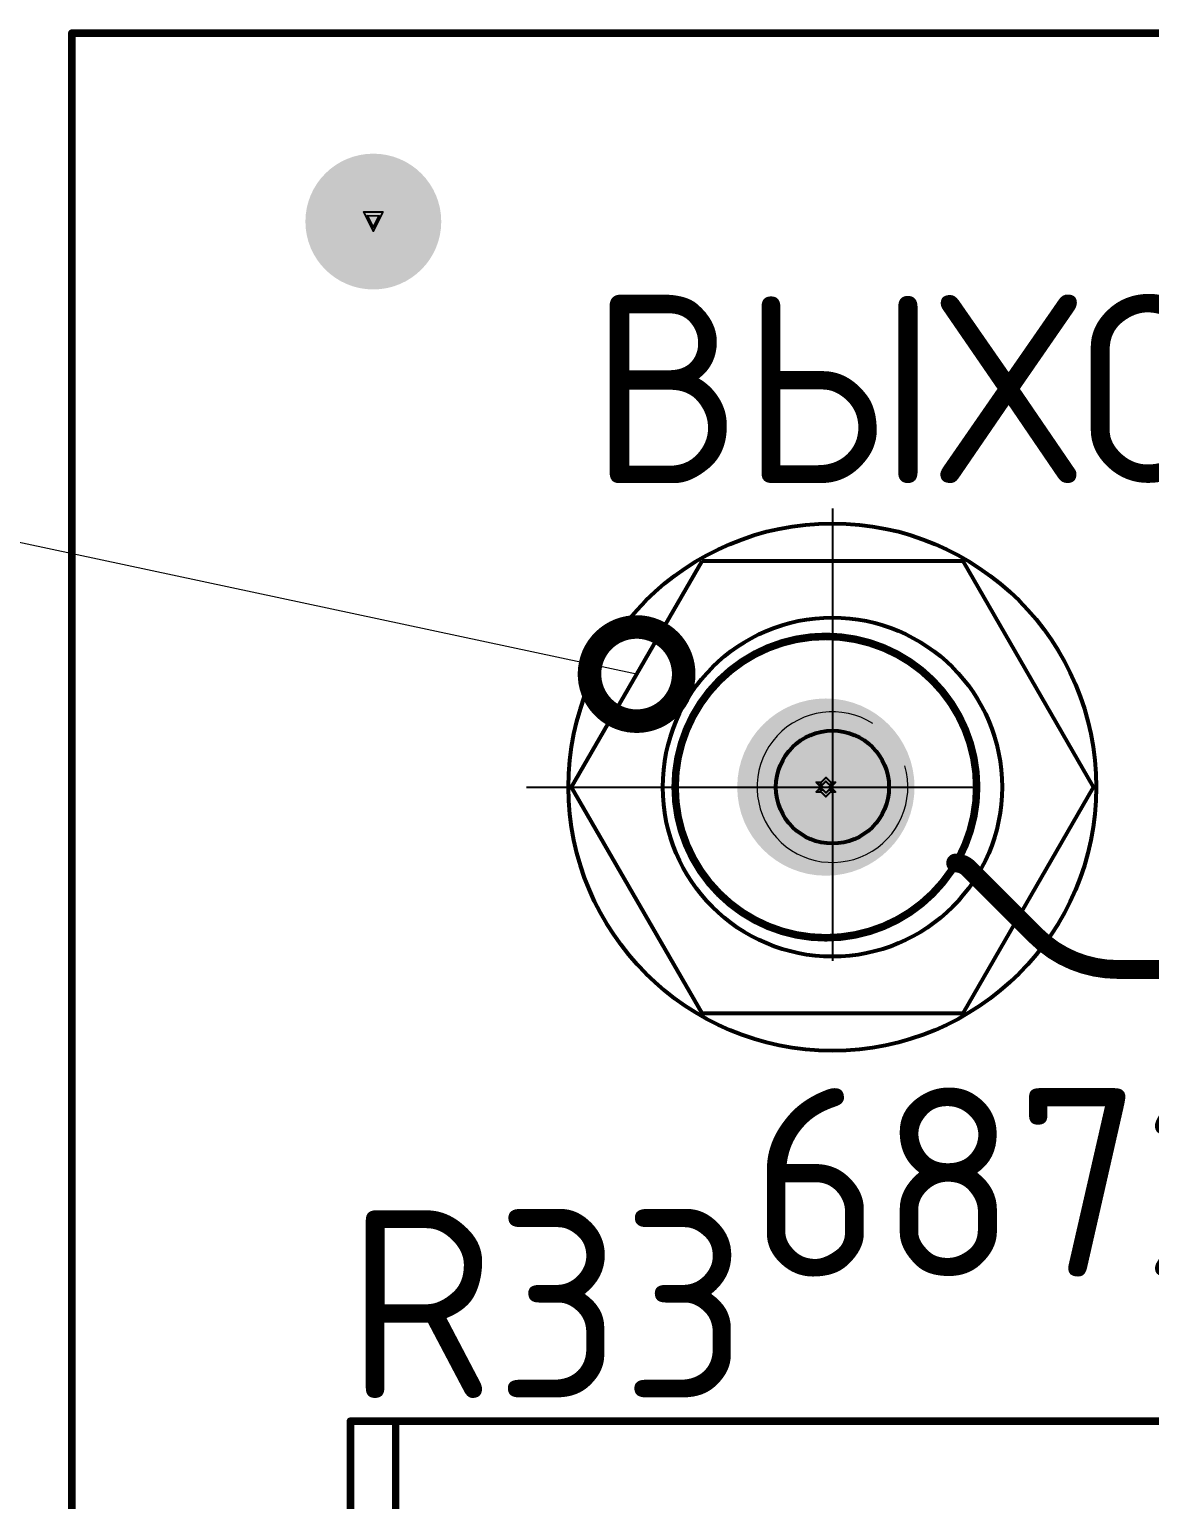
# Model space of a CAD drawing. Header units: millimetres. Extents: x 3219 to 51106, y -14166 to 2063.
# Drawn here: x 5515.35 to 5545.07, y 1951.44 to 1990.46 of the extents above; entities that cross this region are included whole.
import ezdxf

# ---------------------------------------------------------------- set-up
doc = ezdxf.new("R2010")
doc.units = ezdxf.units.MM
doc.linetypes.add('ACAD_ISO10W100', pattern=[18, 12, -3, 0, -3])
doc.layers.get('0').update_dxf_attribs({"lineweight": 53})
for name, color, linetype, lineweight in [('1', 1, 'Continuous', 18), ('Оси', 3, 'ACAD_ISO10W100', 25), ('Размеры', 2, 'Continuous', 18)]:
    doc.layers.add(name, color=color, linetype=linetype, lineweight=lineweight)
for name, color, linetype in [('Bottom Layer', 5, 'Continuous'), ('Bottom Solder', 6, 'Continuous'), ('Drill Drawing', 1, 'Continuous'), ('Mechanical 1', 6, 'Continuous'), ('Multi-Layer', 9, 'Continuous'), ('Top 3D Body', 76, 'Continuous'), ('Top Layer', 1, 'Continuous'), ('Top Overlay', 2, 'Continuous'), ('Top Solder', 216, 'Continuous')]:
    doc.layers.add(name, color=color, linetype=linetype)
doc.styles.add('Arial', font='arial.ttf', dxfattribs={"height": 3})
doc.styles.add('GOST type B', font='GOST_B.TTF', dxfattribs={"height": 3.5})
doc.dimstyles.new('Arial', dxfattribs={"dimscale": 0, "dimtxt": 3, "dimasz": 3, "dimexe": 2, "dimexo": 0, "dimgap": 2, "dimtad": 1, "dimtoh": 1, "dimdec": 1, "dimrnd": 0.1, "dimzin": 9, "dimtxsty": 'Arial', "dimblk": 'OPEN', "dimcen": -3, "dimdle": 1.25, "dimclrd": 256, "dimclre": 256, "dimclrt": 256, "dimadec": 1, "dimazin": 2, "dimtfac": 1, "dimtdec": 1, "dimtmove": 0, "dimatfit": 3, "dimldrblk": 'DOTSMALL', "dimfxl": 2, "dimtvp": 1.5, "dimtolj": 1, "dimtzin": 1, "dimlwd": -1, "dimarcsym": 0})

# ---------------------------------------------------------------- blocks, each defined once
blk = doc.blocks.new('R1_32_1__140_0210__62')
at = {"layer": 'Bottom Layer'}
h = blk.add_hatch(color=5, dxfattribs=at)
edge = h.paths.add_edge_path()
edge.add_arc((-16.25, 0), 1.25, 0, 360)
h = blk.add_hatch(color=5, dxfattribs=at)
edge = h.paths.add_edge_path()
edge.add_arc((16.25, 0), 1.25, 0, 360)
at = {"layer": 'Bottom Solder'}
h = blk.add_hatch(color=6, dxfattribs=at)
edge = h.paths.add_edge_path()
edge.add_arc((-16.25, 0), 1.352, 0, 360)
h = blk.add_hatch(color=6, dxfattribs=at)
edge = h.paths.add_edge_path()
edge.add_arc((16.25, 0), 1.352, 0, 360)
at = {"layer": 'Multi-Layer'}
h = blk.add_hatch(color=9, dxfattribs=at)
edge = h.paths.add_edge_path()
edge.add_arc((-16.25, 0), 1.25, 0, 360)
h = blk.add_hatch(color=9, dxfattribs=at)
edge = h.paths.add_edge_path()
edge.add_arc((16.25, 0), 1.25, 0, 360)
at = {"layer": 'Top Layer'}
h = blk.add_hatch(color=1, dxfattribs=at)
edge = h.paths.add_edge_path()
edge.add_arc((-16.25, 0), 1.25, 0, 360)
h = blk.add_hatch(color=1, dxfattribs=at)
edge = h.paths.add_edge_path()
edge.add_arc((16.25, 0), 1.25, 0, 360)
at = {"layer": 'Top Solder'}
h = blk.add_hatch(color=216, dxfattribs=at)
edge = h.paths.add_edge_path()
edge.add_arc((-16.25, 0), 1.352, 0, 360)
h = blk.add_hatch(color=216, dxfattribs=at)
edge = h.paths.add_edge_path()
edge.add_arc((16.25, 0), 1.352, 0, 360)
at = {"layer": 'Top 3D Body'}
for points in [[(-16.649, 4.296, 0.2, 0.2, 0), (16.649, 4.296, 0.2, 0.2, 0)], [(-16.649, 4.296, 0.2, 0.2, 0), (-16.649, -4.295, 0.2, 0.2, 0)], [(16.649, -4.295, 0.2, 0.2, 0), (16.649, 4.296, 0.2, 0.2, 0)], [(-16.649, -4.295, 0.2, 0.2, 0), (16.649, -4.295, 0.2, 0.2, 0)]]:
    blk.add_lwpolyline(points, format="xyseb", dxfattribs=at)
for points in [[(-16.699, 4.296, 0.1, 0.1, 1), (-16.599, 4.296, 0.1, 0.1, 1)], [(-16.699, 4.296, 0.1, 0.1, 1), (-16.599, 4.296, 0.1, 0.1, 1)], [(16.599, 4.296, 0.1, 0.1, 1), (16.699, 4.296, 0.1, 0.1, 1)], [(16.599, 4.296, 0.1, 0.1, 1), (16.699, 4.296, 0.1, 0.1, 1)], [(-16.699, -4.295, 0.1, 0.1, 1), (-16.599, -4.295, 0.1, 0.1, 1)], [(-16.699, -4.295, 0.1, 0.1, 1), (-16.599, -4.295, 0.1, 0.1, 1)], [(16.599, -4.295, 0.1, 0.1, 1), (16.699, -4.295, 0.1, 0.1, 1)], [(16.599, -4.295, 0.1, 0.1, 1), (16.699, -4.295, 0.1, 0.1, 1)]]:
    blk.add_lwpolyline(points, format="xyseb", close=True, dxfattribs=at)
at = {"layer": 'Top Overlay'}
for points in [[(-17.85, 4.296, 0.2, 0.2, 0), (-17.85, -4.295, 0.2, 0.2, 0)], [(-17.85, 4.296, 0.2, 0.2, 0), (17.85, 4.296, 0.2, 0.2, 0)], [(17.85, 4.296, 0.2, 0.2, 0), (17.85, -4.295, 0.2, 0.2, 0)], [(-17.85, -4.295, 0.2, 0.2, 0), (17.85, -4.295, 0.2, 0.2, 0)]]:
    blk.add_lwpolyline(points, format="xyseb", dxfattribs=at)
for points in [[(-17.9, 4.296, 0.1, 0.1, 1), (-17.8, 4.296, 0.1, 0.1, 1)], [(-17.9, 4.296, 0.1, 0.1, 1), (-17.8, 4.296, 0.1, 0.1, 1)], [(17.8, 4.296, 0.1, 0.1, 1), (17.9, 4.296, 0.1, 0.1, 1)], [(17.8, 4.296, 0.1, 0.1, 1), (17.9, 4.296, 0.1, 0.1, 1)], [(-17.9, -4.295, 0.1, 0.1, 1), (-17.8, -4.295, 0.1, 0.1, 1)], [(-17.9, -4.295, 0.1, 0.1, 1), (-17.8, -4.295, 0.1, 0.1, 1)], [(17.8, -4.295, 0.1, 0.1, 1), (17.9, -4.295, 0.1, 0.1, 1)], [(17.8, -4.295, 0.1, 0.1, 1), (17.9, -4.295, 0.1, 0.1, 1)]]:
    blk.add_lwpolyline(points, format="xyseb", close=True, dxfattribs=at)
blk = doc.blocks.new('A$C66CF5AB5')
blk.add_lwpolyline([(-3.464, 6), (-6.928, 0), (-3.464, -6), (3.464, -6), (6.928, 0), (3.464, 6)], close=True)
for radius in [7, 4.5, 1.5]:
    blk.add_circle((0, 0), radius)
at = {"layer": '1'}
blk.add_arc((0, 0), 2, 57.6157, 16.3763, dxfattribs=at)
at = {"layer": 'Оси'}
for p, q in [((0, 7.392), (0, -6.871)), ((-8.113, 0), (7.918, 0))]:
    blk.add_line(p, q, dxfattribs=at)
blk = doc.blocks.new('_DotSmall')
at = {"color": 0, "linetype": 'ByBlock', "const_width": 0.5}
blk.add_lwpolyline([(-0.0625, 0, 1), (0.0625, 0, 1)], format="xyb", close=True, dxfattribs=at)
blk = doc.blocks.new('_Open')
at = {"color": 0, "linetype": 'ByBlock', "lineweight": -2}
for p, q in [((-1, 0.1667), (0, 0)), ((-1, -0.1667), (0, 0)), ((0, 0), (-1, 0))]:
    blk.add_line(p, q, dxfattribs=at)

msp = doc.modelspace()

# ---------------------------------------------------------------- hatches: boundary and pattern name
at = {"layer": 'Bottom Layer'}
h = msp.add_hatch(color=5, dxfattribs=at)
edge = h.paths.add_edge_path()
edge.add_arc((5524.479, 1985.358), 1.7, 0, 360)
h = msp.add_hatch(color=5, dxfattribs=at)
edge = h.paths.add_edge_path()
edge.add_arc((5536.486, 1970.348), 2.25, 0, 360)
at = {"layer": 'Bottom Solder'}
h = msp.add_hatch(color=6, dxfattribs=at)
edge = h.paths.add_edge_path()
edge.add_arc((5524.479, 1985.358), 1.802, 0, 360)
h = msp.add_hatch(color=6, dxfattribs=at)
edge = h.paths.add_edge_path()
edge.add_arc((5536.486, 1970.348), 2.352, 0, 360)
at = {"layer": 'Multi-Layer'}
h = msp.add_hatch(color=9, dxfattribs=at)
edge = h.paths.add_edge_path()
edge.add_arc((5524.479, 1985.358), 1.7, 0, 360)
h = msp.add_hatch(color=9, dxfattribs=at)
edge = h.paths.add_edge_path()
edge.add_arc((5536.486, 1970.348), 2.25, 0, 360)
at = {"layer": 'Top Layer'}
h = msp.add_hatch(color=1, dxfattribs=at)
edge = h.paths.add_edge_path()
edge.add_arc((5524.479, 1985.358), 1.7, 0, 360)
h = msp.add_hatch(color=1, dxfattribs=at)
edge = h.paths.add_edge_path()
edge.add_arc((5536.486, 1970.348), 2.25, 0, 360)
at = {"layer": 'Top Solder'}
h = msp.add_hatch(color=216, dxfattribs=at)
edge = h.paths.add_edge_path()
edge.add_arc((5524.479, 1985.358), 1.802, 0, 360)
h = msp.add_hatch(color=216, dxfattribs=at)
edge = h.paths.add_edge_path()
edge.add_arc((5536.486, 1970.348), 2.352, 0, 360)

# ---------------------------------------------------------------- linework, layer by layer
at = {"layer": 'Drill Drawing'}
for points in [[(5524.225, 1985.612, 0.0508, 0.0508, 0), (5524.733, 1985.612, 0.0508, 0.0508, 0)], [(5524.225, 1985.612, 0.0508, 0.0508, 0), (5524.479, 1985.104, 0.0508, 0.0508, 0)], [(5524.326, 1985.511, 0.0508, 0.0508, 0), (5524.631, 1985.511, 0.0508, 0.0508, 0)], [(5524.326, 1985.511, 0.0508, 0.0508, 0), (5524.479, 1985.206, 0.0508, 0.0508, 0)], [(5524.479, 1985.104, 0.0508, 0.0508, 0), (5524.733, 1985.612, 0.0508, 0.0508, 0)], [(5524.479, 1985.206, 0.0508, 0.0508, 0), (5524.631, 1985.511, 0.0508, 0.0508, 0)], [(5536.359, 1970.475, 0.0508, 0.0508, 0), (5536.486, 1970.602, 0.0508, 0.0508, 0)], [(5536.486, 1970.602, 0.0508, 0.0508, 0), (5536.613, 1970.475, 0.0508, 0.0508, 0)], [(5536.232, 1970.475, 0.0508, 0.0508, 0), (5536.359, 1970.348, 0.0508, 0.0508, 0)], [(5536.232, 1970.475, 0.0508, 0.0508, 0), (5536.359, 1970.475, 0.0508, 0.0508, 0)], [(5536.232, 1970.221, 0.0508, 0.0508, 0), (5536.359, 1970.348, 0.0508, 0.0508, 0)], [(5536.232, 1970.221, 0.0508, 0.0508, 0), (5536.359, 1970.221, 0.0508, 0.0508, 0)], [(5536.334, 1970.424, 0.0508, 0.0508, 0), (5536.41, 1970.348, 0.0508, 0.0508, 0)], [(5536.334, 1970.424, 0.0508, 0.0508, 0), (5536.41, 1970.424, 0.0508, 0.0508, 0)], [(5536.334, 1970.272, 0.0508, 0.0508, 0), (5536.41, 1970.348, 0.0508, 0.0508, 0)], [(5536.334, 1970.272, 0.0508, 0.0508, 0), (5536.41, 1970.272, 0.0508, 0.0508, 0)], [(5536.359, 1970.221, 0.0508, 0.0508, 0), (5536.486, 1970.094, 0.0508, 0.0508, 0)], [(5536.41, 1970.424, 0.0508, 0.0508, 0), (5536.486, 1970.501, 0.0508, 0.0508, 0)], [(5536.41, 1970.272, 0.0508, 0.0508, 0), (5536.486, 1970.196, 0.0508, 0.0508, 0)], [(5536.486, 1970.501, 0.0508, 0.0508, 0), (5536.562, 1970.424, 0.0508, 0.0508, 0)], [(5536.486, 1970.196, 0.0508, 0.0508, 0), (5536.562, 1970.272, 0.0508, 0.0508, 0)], [(5536.486, 1970.094, 0.0508, 0.0508, 0), (5536.613, 1970.221, 0.0508, 0.0508, 0)], [(5536.562, 1970.424, 0.0508, 0.0508, 0), (5536.639, 1970.424, 0.0508, 0.0508, 0)], [(5536.562, 1970.348, 0.0508, 0.0508, 0), (5536.639, 1970.424, 0.0508, 0.0508, 0)], [(5536.562, 1970.348, 0.0508, 0.0508, 0), (5536.639, 1970.272, 0.0508, 0.0508, 0)], [(5536.562, 1970.272, 0.0508, 0.0508, 0), (5536.639, 1970.272, 0.0508, 0.0508, 0)], [(5536.613, 1970.475, 0.0508, 0.0508, 0), (5536.74, 1970.475, 0.0508, 0.0508, 0)], [(5536.613, 1970.348, 0.0508, 0.0508, 0), (5536.74, 1970.475, 0.0508, 0.0508, 0)], [(5536.613, 1970.348, 0.0508, 0.0508, 0), (5536.74, 1970.221, 0.0508, 0.0508, 0)], [(5536.613, 1970.221, 0.0508, 0.0508, 0), (5536.74, 1970.221, 0.0508, 0.0508, 0)]]:
    msp.add_lwpolyline(points, format="xyseb", dxfattribs=at)
for points in [[(5524.212, 1985.612, 0.0254, 0.0254, 1), (5524.237, 1985.612, 0.0254, 0.0254, 1)], [(5524.212, 1985.612, 0.0254, 0.0254, 1), (5524.237, 1985.612, 0.0254, 0.0254, 1)], [(5524.313, 1985.511, 0.0254, 0.0254, 1), (5524.339, 1985.511, 0.0254, 0.0254, 1)], [(5524.313, 1985.511, 0.0254, 0.0254, 1), (5524.339, 1985.511, 0.0254, 0.0254, 1)], [(5524.618, 1985.511, 0.0254, 0.0254, 1), (5524.644, 1985.511, 0.0254, 0.0254, 1)], [(5524.618, 1985.511, 0.0254, 0.0254, 1), (5524.644, 1985.511, 0.0254, 0.0254, 1)], [(5524.72, 1985.612, 0.0254, 0.0254, 1), (5524.745, 1985.612, 0.0254, 0.0254, 1)], [(5524.72, 1985.612, 0.0254, 0.0254, 1), (5524.745, 1985.612, 0.0254, 0.0254, 1)], [(5524.466, 1985.206, 0.0254, 0.0254, 1), (5524.491, 1985.206, 0.0254, 0.0254, 1)], [(5524.466, 1985.206, 0.0254, 0.0254, 1), (5524.491, 1985.206, 0.0254, 0.0254, 1)], [(5524.466, 1985.104, 0.0254, 0.0254, 1), (5524.491, 1985.104, 0.0254, 0.0254, 1)], [(5524.466, 1985.104, 0.0254, 0.0254, 1), (5524.491, 1985.104, 0.0254, 0.0254, 1)], [(5536.473, 1970.602, 0.0254, 0.0254, 1), (5536.499, 1970.602, 0.0254, 0.0254, 1)], [(5536.473, 1970.602, 0.0254, 0.0254, 1), (5536.499, 1970.602, 0.0254, 0.0254, 1)], [(5536.219, 1970.475, 0.0254, 0.0254, 1), (5536.245, 1970.475, 0.0254, 0.0254, 1)], [(5536.219, 1970.475, 0.0254, 0.0254, 1), (5536.245, 1970.475, 0.0254, 0.0254, 1)], [(5536.219, 1970.221, 0.0254, 0.0254, 1), (5536.245, 1970.221, 0.0254, 0.0254, 1)], [(5536.219, 1970.221, 0.0254, 0.0254, 1), (5536.245, 1970.221, 0.0254, 0.0254, 1)], [(5536.321, 1970.424, 0.0254, 0.0254, 1), (5536.346, 1970.424, 0.0254, 0.0254, 1)], [(5536.321, 1970.424, 0.0254, 0.0254, 1), (5536.346, 1970.424, 0.0254, 0.0254, 1)], [(5536.321, 1970.272, 0.0254, 0.0254, 1), (5536.346, 1970.272, 0.0254, 0.0254, 1)], [(5536.321, 1970.272, 0.0254, 0.0254, 1), (5536.346, 1970.272, 0.0254, 0.0254, 1)], [(5536.346, 1970.475, 0.0254, 0.0254, 1), (5536.372, 1970.475, 0.0254, 0.0254, 1)], [(5536.346, 1970.475, 0.0254, 0.0254, 1), (5536.372, 1970.475, 0.0254, 0.0254, 1)], [(5536.346, 1970.348, 0.0254, 0.0254, 1), (5536.372, 1970.348, 0.0254, 0.0254, 1)], [(5536.346, 1970.348, 0.0254, 0.0254, 1), (5536.372, 1970.348, 0.0254, 0.0254, 1)], [(5536.346, 1970.221, 0.0254, 0.0254, 1), (5536.372, 1970.221, 0.0254, 0.0254, 1)], [(5536.346, 1970.221, 0.0254, 0.0254, 1), (5536.372, 1970.221, 0.0254, 0.0254, 1)], [(5536.397, 1970.424, 0.0254, 0.0254, 1), (5536.423, 1970.424, 0.0254, 0.0254, 1)], [(5536.397, 1970.424, 0.0254, 0.0254, 1), (5536.423, 1970.424, 0.0254, 0.0254, 1)], [(5536.397, 1970.348, 0.0254, 0.0254, 1), (5536.423, 1970.348, 0.0254, 0.0254, 1)], [(5536.397, 1970.348, 0.0254, 0.0254, 1), (5536.423, 1970.348, 0.0254, 0.0254, 1)], [(5536.397, 1970.272, 0.0254, 0.0254, 1), (5536.423, 1970.272, 0.0254, 0.0254, 1)], [(5536.397, 1970.272, 0.0254, 0.0254, 1), (5536.423, 1970.272, 0.0254, 0.0254, 1)], [(5536.473, 1970.501, 0.0254, 0.0254, 1), (5536.499, 1970.501, 0.0254, 0.0254, 1)], [(5536.473, 1970.501, 0.0254, 0.0254, 1), (5536.499, 1970.501, 0.0254, 0.0254, 1)], [(5536.473, 1970.196, 0.0254, 0.0254, 1), (5536.499, 1970.196, 0.0254, 0.0254, 1)], [(5536.473, 1970.196, 0.0254, 0.0254, 1), (5536.499, 1970.196, 0.0254, 0.0254, 1)], [(5536.55, 1970.424, 0.0254, 0.0254, 1), (5536.575, 1970.424, 0.0254, 0.0254, 1)], [(5536.55, 1970.424, 0.0254, 0.0254, 1), (5536.575, 1970.424, 0.0254, 0.0254, 1)], [(5536.55, 1970.348, 0.0254, 0.0254, 1), (5536.575, 1970.348, 0.0254, 0.0254, 1)], [(5536.55, 1970.348, 0.0254, 0.0254, 1), (5536.575, 1970.348, 0.0254, 0.0254, 1)], [(5536.55, 1970.272, 0.0254, 0.0254, 1), (5536.575, 1970.272, 0.0254, 0.0254, 1)], [(5536.55, 1970.272, 0.0254, 0.0254, 1), (5536.575, 1970.272, 0.0254, 0.0254, 1)], [(5536.6, 1970.475, 0.0254, 0.0254, 1), (5536.626, 1970.475, 0.0254, 0.0254, 1)], [(5536.6, 1970.475, 0.0254, 0.0254, 1), (5536.626, 1970.475, 0.0254, 0.0254, 1)], [(5536.6, 1970.348, 0.0254, 0.0254, 1), (5536.626, 1970.348, 0.0254, 0.0254, 1)], [(5536.6, 1970.348, 0.0254, 0.0254, 1), (5536.626, 1970.348, 0.0254, 0.0254, 1)], [(5536.6, 1970.221, 0.0254, 0.0254, 1), (5536.626, 1970.221, 0.0254, 0.0254, 1)], [(5536.6, 1970.221, 0.0254, 0.0254, 1), (5536.626, 1970.221, 0.0254, 0.0254, 1)], [(5536.626, 1970.424, 0.0254, 0.0254, 1), (5536.651, 1970.424, 0.0254, 0.0254, 1)], [(5536.626, 1970.424, 0.0254, 0.0254, 1), (5536.651, 1970.424, 0.0254, 0.0254, 1)], [(5536.626, 1970.272, 0.0254, 0.0254, 1), (5536.651, 1970.272, 0.0254, 0.0254, 1)], [(5536.626, 1970.272, 0.0254, 0.0254, 1), (5536.651, 1970.272, 0.0254, 0.0254, 1)], [(5536.727, 1970.475, 0.0254, 0.0254, 1), (5536.753, 1970.475, 0.0254, 0.0254, 1)], [(5536.727, 1970.475, 0.0254, 0.0254, 1), (5536.753, 1970.475, 0.0254, 0.0254, 1)], [(5536.727, 1970.221, 0.0254, 0.0254, 1), (5536.753, 1970.221, 0.0254, 0.0254, 1)], [(5536.727, 1970.221, 0.0254, 0.0254, 1), (5536.753, 1970.221, 0.0254, 0.0254, 1)], [(5536.473, 1970.094, 0.0254, 0.0254, 1), (5536.499, 1970.094, 0.0254, 0.0254, 1)], [(5536.473, 1970.094, 0.0254, 0.0254, 1), (5536.499, 1970.094, 0.0254, 0.0254, 1)]]:
    msp.add_lwpolyline(points, format="xyseb", close=True, dxfattribs=at)
at = {"layer": 'Mechanical 1'}
for points in [[(5516.479, 1990.358, 0.2, 0.2, 0), (5761.479, 1990.358, 0.2, 0.2, 0)], [(5516.479, 1760.358, 0.2, 0.2, 0), (5516.479, 1990.358, 0.2, 0.2, 0)]]:
    msp.add_lwpolyline(points, format="xyseb", dxfattribs=at)
msp.add_lwpolyline([(5516.429, 1990.358, 0.1, 0.1, 1), (5516.529, 1990.358, 0.1, 0.1, 1)], format="xyseb", close=True, dxfattribs=at)
msp.add_lwpolyline([(5516.429, 1990.358, 0.1, 0.1, 1), (5516.529, 1990.358, 0.1, 0.1, 1)], format="xyseb", close=True, dxfattribs=at)
at = {"layer": 'Top Overlay'}
for points in [[(5540.486, 1970.348, 0.2, 0.2, 1), (5532.486, 1970.348, 0.2, 0.2, 1)], [(5532.436, 1970.348, 0.1, 0.1, 1), (5532.536, 1970.348, 0.1, 0.1, 1)], [(5540.436, 1970.348, 0.1, 0.1, 1), (5540.536, 1970.348, 0.1, 0.1, 1)], [(5539.804, 1968.333, 0.25, 0.25, 1), (5540.054, 1968.333, 0.25, 0.25, 1)], [(5540.145, 1968.192, 0.25, 0.25, 1), (5540.395, 1968.192, 0.25, 0.25, 1)], [(5540.145, 1968.192, 0.25, 0.25, 1), (5540.395, 1968.192, 0.25, 0.25, 1)], [(5541.931, 1966.406, 0.25, 0.25, 1), (5542.181, 1966.406, 0.25, 0.25, 1)], [(5541.931, 1966.406, 0.25, 0.25, 1), (5542.181, 1966.406, 0.25, 0.25, 1)], [(5544.099, 1965.508, 0.25, 0.25, 1), (5544.349, 1965.508, 0.25, 0.25, 1)], [(5544.099, 1965.508, 0.25, 0.25, 1), (5544.349, 1965.508, 0.25, 0.25, 1)]]:
    msp.add_lwpolyline(points, format="xyseb", close=True, dxfattribs=at)
for points in [[(5539.929, 1968.333, 0.5, 0.5, -0.198912), (5540.27, 1968.192, 0.5, 0.5, 0)], [(5540.27, 1968.192, 0.5, 0.5, 0), (5542.056, 1966.406, 0.5, 0.5, 0)], [(5544.224, 1965.508, 0.5, 0.5, -0.198912), (5542.056, 1966.406, 0.5, 0.5, 0)], [(5544.224, 1965.508, 0.5, 0.5, 0), (5561.479, 1965.508, 0.5, 0.5, 0)]]:
    msp.add_lwpolyline(points, format="xyseb", dxfattribs=at)

# ---------------------------------------------------------------- block references
for name, p in [('A$C66CF5AB5', (5536.66, 1970.348)), ('R1_32_1__140_0210__62', (5541.721, 1949.223))]:
    msp.add_blockref(name, p)

# ---------------------------------------------------------------- texts
at = {"layer": 'Top Overlay', "style": 'GOST type B'}
for s, p in [('ВЫХОД', (5530.229, 1978.418)), ('687245.044', (5534.479, 1957.358)), ('R33', (5523.768, 1954.135))]:
    msp.add_text(s, height=5, dxfattribs=at).set_placement(p)

# ---------------------------------------------------------------- leaders
at = {"layer": 'Размеры'}
msp.add_leader([(5531.464, 1973.348), (5488.939, 1982.416), (5478.195, 1982.416)], dimstyle='Arial', override={"dimscale": 1, "dimasz": 5, "dimtad": 0}, dxfattribs=at)

doc.saveas('drawing.dxf')
